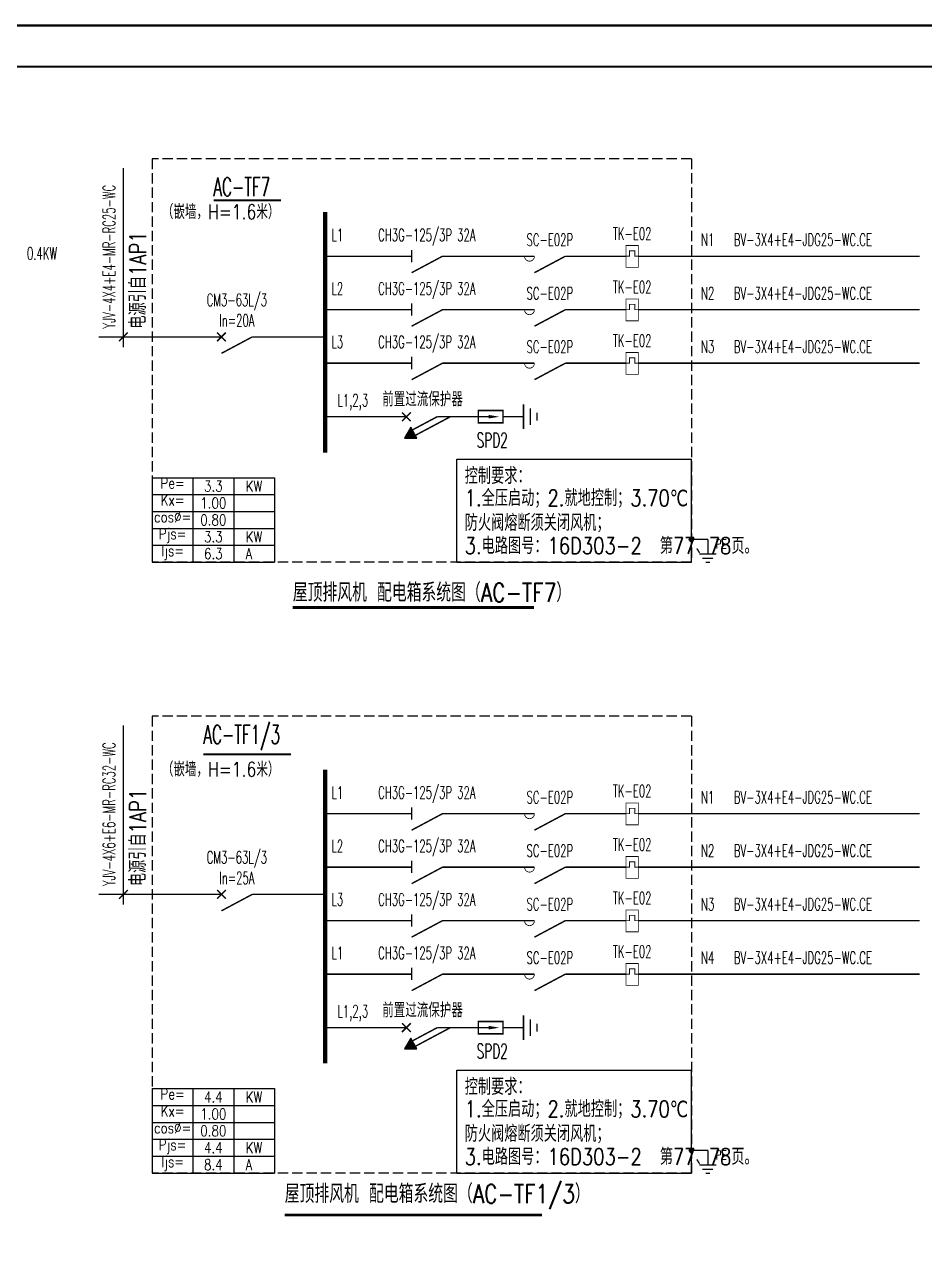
# Model space of a CAD drawing. Extents: x -1396510 to 1250330, y -1892470 to 1623980.
# Drawn here: x -604334 to -582464, y -792810 to -763085 of the extents above; entities that cross this region are included whole.
import ezdxf
from ezdxf.enums import TextEntityAlignment as Align

# ---------------------------------------------------------------- set-up
doc = ezdxf.new("R2010")
doc.units = 0
doc.header["$LTSCALE"] = 1000
doc.header["$MEASUREMENT"] = 0
doc.linetypes.add('DASH', pattern=[0.35, 0.25, -0.1])
doc.layers.get('Defpoints').update_dxf_attribs({"color": 210})
for name, color, linetype in [('0-cxFrame', 155, 'Continuous'), ('TEL_SYMB', 3, 'Continuous'), ('TEL_TEXT', 7, 'Continuous'), ('电气系统图', 7, 'Continuous')]:
    doc.layers.add(name, color=color, linetype=linetype)
doc.layers.add('0-cxText', color=131, linetype='Continuous', lineweight=25)
doc.styles.add('_TEL_DIM', font='SIMPLEX', dxfattribs={"width": 0.8, "height": 3.5, "bigfont": 'HZTXT'})
doc.styles.add('cx_tuming', font='simhei.ttf')
doc.styles.add('cx_tuqian1', font='')
doc.styles.add('黑体', font='simhei.ttf', dxfattribs={"height": 12})
doc.styles.get('cx_tuqian1').set_extended_font_data('SimSun')

# ---------------------------------------------------------------- blocks, each defined once
blk = doc.blocks.new('A$C6D655153')
at = {"layer": '电气系统图'}
h = blk.add_hatch(color=3, dxfattribs=at)
edge = h.paths.add_edge_path()
edge.add_arc((50, 550), 50, 0, 360)
at = {"layer": '电气系统图', "color": 3}
for p, q in [((450, 550), (50, 550)), ((250, 200), (650, 200)), ((325, 100), (575, 100)), ((400, 0), (500, 0))]:
    blk.add_line(p, q, dxfattribs=at)
blk.add_lwpolyline([(450, 550), (450, 200)], dxfattribs=at)
blk.add_circle((50, 550), 50, dxfattribs=at)
at = {"layer": '电气系统图', "color": 3, "style": '_TEL_DIM', "width": 0.7}
blk.add_attdef('PE', text='', height=220, dxfattribs=at).set_placement((707, 441), align=Align.MIDDLE_CENTER)
blk = doc.blocks.new('A$C5A8929A8')
at = {"layer": '电气系统图', "color": 3, "const_width": 35}
for points in [[(1500, 0), (1500, 600)], [(0, 300), (650, 300)], [(1000, 450), (1000, 150), (400, 150), (400, 450), (1000, 450)], [(1000, 300), (1500, 300)], [(1664, 100), (1664, 500)], [(1828, 200), (1828, 400)]]:
    blk.add_lwpolyline(points, dxfattribs=at)
at = {"layer": '电气系统图', "color": 3}
for points in [[(650, 344), (650, 256), (913, 300), (650, 256)], [(650, 256), (913, 300), (650, 344), (650, 256)]]:
    blk.add_solid(points, dxfattribs=at)
blk = doc.blocks.new('A$C04AF44BA')
at = {"layer": '电气系统图'}
h = blk.add_hatch(color=256, dxfattribs=at)
h.dxf.hatch_style = 1
h.paths.add_polyline_path([(-44, -518), (256, -518), (106, -258)])
at = {"layer": '电气系统图', "const_width": 35}
for points in [[(-106, -106), (106, 106)], [(-106, 106), (106, -106)], [(750, 0), (144, -323)], [(1069, 0), (219, -453)]]:
    blk.add_lwpolyline(points, dxfattribs=at)
at = {"layer": '电气系统图'}
blk.add_lwpolyline([(-44, -518), (256, -518), (106, -258)], close=True, dxfattribs=at)
blk = doc.blocks.new('*T253')
at = {"layer": '电气系统图', "color": 0, "linetype": 'ByBlock', "lineweight": -2, "transparency": 16777216}
for p, q in [((0, 0), (2970, 0)), ((0, 0), (0, -2053)), ((990, 0), (990, -2053)), ((1980, 0), (1980, -2053)), ((2970, 0), (2970, -2053)), ((0, -411), (2970, -411)), ((0, -821), (2970, -821)), ((0, -1232), (2970, -1232)), ((0, -1643), (2970, -1643)), ((0, -2053), (2970, -2053))]:
    blk.add_line(p, q, dxfattribs=at)
at = {"layer": '电气系统图', "color": 0, "linetype": 'DASH', "transparency": 16777216, "width": 990, "rotation": 0, "style": '_TEL_DIM'}
for s, insert, char_height, attachment_point in [('Pe=', (495, 0), 264, 2), ('4.4', (1485, -205), 264, 5), ('  KW', (1980, -205), 264, 4), ('Kx=', (495, -411), 264, 2), ('1.00', (1485, -616), 264, 5), ('cos%%C=', (495, -821), 264, 2), ('0.80', (1485, -1027), 264, 5), ('Pjs=', (495, -1232), 264, 2), ('4.4', (1485, -1437), 264, 5), ('  KW', (1980, -1437), 264, 4), ('{\\H0.8571x;Ijs=} ', (495, -1643), 308, 2), ('8.4', (1485, -1848), 264, 5), ('  A', (1980, -1848), 264, 4)]:
    blk.add_mtext(s, dxfattribs=dict(at, insert=insert, char_height=char_height, attachment_point=attachment_point))
blk = doc.blocks.new('*T256')
at = {"layer": '电气系统图', "color": 0, "linetype": 'ByBlock', "lineweight": -2, "transparency": 16777216}
for p, q in [((0, 0), (2970, 0)), ((0, 0), (0, -2053)), ((990, 0), (990, -2053)), ((1980, 0), (1980, -2053)), ((2970, 0), (2970, -2053)), ((0, -411), (2970, -411)), ((0, -821), (2970, -821)), ((0, -1232), (2970, -1232)), ((0, -1643), (2970, -1643)), ((0, -2053), (2970, -2053))]:
    blk.add_line(p, q, dxfattribs=at)
at = {"layer": '电气系统图', "color": 0, "linetype": 'DASH', "transparency": 16777216, "width": 990, "rotation": 0, "style": '_TEL_DIM'}
for s, insert, char_height, attachment_point in [('Pe=', (495, 0), 264, 2), ('3.3', (1485, -205), 264, 5), ('  KW', (1980, -205), 264, 4), ('Kx=', (495, -411), 264, 2), ('1.00', (1485, -616), 264, 5), ('cos%%C=', (495, -821), 264, 2), ('0.80', (1485, -1027), 264, 5), ('Pjs=', (495, -1232), 264, 2), ('3.3', (1485, -1437), 264, 5), ('  KW', (1980, -1437), 264, 4), ('{\\H0.8571x;Ijs=} ', (495, -1643), 308, 2), ('6.3', (1485, -1848), 264, 5), ('  A', (1980, -1848), 264, 4)]:
    blk.add_mtext(s, dxfattribs=dict(at, insert=insert, char_height=char_height, attachment_point=attachment_point))
blk = doc.blocks.new('TK22.A1 L(Dragon)')
at = {"layer": '0-cxFrame', "color": 7, "const_width": 0.5}
blk.add_lwpolyline([(0, 0), (-841, 0), (-841, 594), (0, 594)], close=True, dxfattribs=at)
at = {"layer": '0-cxFrame', "const_width": 0.5}
blk.add_lwpolyline([(-80, 10), (-821, 10), (-821, 584), (-80, 584)], close=True, dxfattribs=at)
at = {"style": '黑体', "flags": 4}
blk.add_attdef('图幅', text='', height=3.3, dxfattribs=at).set_placement((-40, 3), align=Align.RIGHT)
at = {"layer": '0-cxText', "flags": 4}
for tag, height, style, p in [('建设单位', 3.5, 'cx_tuming', (-45, 240)), ('项目名称', 3.5, 'cx_tuming', (-45, 210)), ('子项名称', 3.5, 'cx_tuming', (-45, 180)), ('工程编号', 3.3, 'cx_tuqian1', (-35, 165)), ('图名1', 3.5, 'cx_tuming', (-45, 87)), ('图名2', 3.5, 'cx_tuming', (-45, 79)), ('图名3', 3.5, 'cx_tuming', (-45, 71)), ('出图日期', 3.3, 'cx_tuqian1', (-39, 60)), ('专业', 3.3, 'cx_tuqian1', (-55, 52)), ('图号', 3.3, 'cx_tuqian1', (-55, 44)), ('版次', 3.3, 'cx_tuqian1', (-20, 44))]:
    blk.add_attdef(tag, text='', height=height, dxfattribs=dict(at, style=style)).set_placement(p, align=Align.MIDDLE)
at = {"layer": 'Defpoints', "color": 6, "flags": 4}
for tag, height, style, p in [('tufu', 3.3, '黑体', (-12, 12)), ('dwfname', 4, 'cx_tuqian1', (-80, 3))]:
    blk.add_attdef(tag, text='', height=height, dxfattribs=dict(at, style=style)).set_placement(p, align=Align.RIGHT)

msp = doc.modelspace()

# ---------------------------------------------------------------- linework, layer by layer
at = {"layer": 'TEL_SYMB'}
for points, const_width in [([(-599740.9, -767361), (-598098.4, -767361)], 52.5), ([(-597814.1, -777255.3), (-591952.8, -777255.3)], 70), ([(-599985.2, -780823.5), (-597854.1, -780823.5)], 52.5), ([(-598009.5, -792017.8), (-591757.4, -792017.8)], 70)]:
    msp.add_lwpolyline(points, dxfattribs=dict(at, const_width=const_width))
at = {"layer": '电气系统图'}
for p, q in [((-601930, -770928.2), (-601930, -766573.8)), ((-601930, -784476.4), (-601930, -780122))]:
    msp.add_line(p, q, dxfattribs=at)
at = {"layer": '电气系统图', "color": 1, "linetype": 'DASH'}
for p, q in [((-601230, -766350.4), (-601230, -776153.2)), ((-588130, -766350.4), (-601230, -766350.4)), ((-588130, -766350.4), (-588130, -776153.2)), ((-588130, -776153.2), (-601230, -776153.2)), ((-601230, -779898.6), (-601230, -791001.4)), ((-588130, -779898.6), (-601230, -779898.6)), ((-588130, -779898.6), (-588130, -791001.4)), ((-588130, -791001.4), (-601230, -791001.4))]:
    msp.add_line(p, q, dxfattribs=at)
at = {"layer": '电气系统图', "color": 6}
for p, q in [((-593830, -773653.2), (-588130, -773653.2)), ((-593830, -776153.2), (-593830, -773653.2)), ((-588130, -776153.2), (-588130, -773653.2)), ((-593830, -776153.2), (-588130, -776153.2)), ((-593830, -788501.4), (-588130, -788501.4)), ((-593830, -791001.4), (-593830, -788501.4)), ((-588130, -791001.4), (-588130, -788501.4)), ((-593830, -791001.4), (-588130, -791001.4))]:
    msp.add_line(p, q, dxfattribs=at)
at = {"layer": '电气系统图'}
for points, const_width in [([(-597030, -773488.5), (-597030, -767645.1)], 105), ([(-594926.8, -768862.6), (-594926.8, -768562.6)], 35), ([(-589417.6, -768458), (-589417.6, -768988), (-589717.6, -768988), (-589717.6, -768458), (-589417.6, -768458)], 20), ([(-589417.6, -768718), (-589501.9, -768718), (-589501.9, -768586.8), (-589633.2, -768586.8), (-589633.2, -768718), (-589717.6, -768718)], 20), ([(-597030, -768718), (-594926.8, -768718)], 35), ([(-594176.8, -768718), (-594926.8, -769118)], 35), ([(-594176.8, -768718), (-592476.8, -768718)], 35), ([(-593392.6, -768718), (-591942.6, -768718)], 35), ([(-591192.6, -768718), (-591942.6, -769118)], 35), ([(-591192.6, -768718), (-589717.6, -768718)], 35), ([(-589417.6, -768718), (-582579.3, -768718)], 35), ([(-594926.8, -770162.6), (-594926.8, -769862.6)], 35), ([(-589417.6, -769758), (-589417.6, -770288), (-589717.6, -770288), (-589717.6, -769758), (-589417.6, -769758)], 20), ([(-589417.6, -770018), (-589501.9, -770018), (-589501.9, -769886.8), (-589633.2, -769886.8), (-589633.2, -770018), (-589717.6, -770018)], 20), ([(-597030, -770018), (-594926.8, -770018)], 35), ([(-594176.8, -770018), (-594926.8, -770418)], 35), ([(-594176.8, -770018), (-592476.8, -770018)], 35), ([(-593392.6, -770018), (-591942.6, -770018)], 35), ([(-591192.6, -770018), (-591942.6, -770418)], 35), ([(-591192.6, -770018), (-589717.6, -770018)], 35), ([(-589417.6, -770018), (-582579.3, -770018)], 35), ([(-602530, -770678.2), (-599548.1, -770678.2)], 35), ([(-602036.1, -770784.3), (-601824, -770572.2)], 35), ([(-599654.2, -770784.3), (-599442, -770572.2)], 35), ([(-599654.2, -770572.2), (-599442, -770784.3)], 35), ([(-598798.1, -770678.2), (-599548.1, -771078.2)], 35), ([(-598798.1, -770678.2), (-597030, -770678.2)], 35), ([(-589417.6, -771058), (-589417.6, -771588), (-589717.6, -771588), (-589717.6, -771058), (-589417.6, -771058)], 20), ([(-597030, -771318), (-594926.8, -771318)], 35), ([(-594926.8, -771462.6), (-594926.8, -771162.6)], 35), ([(-594176.8, -771318), (-594926.8, -771718)], 35), ([(-594176.8, -771318), (-592476.8, -771318)], 35), ([(-593392.6, -771318), (-591942.6, -771318)], 35), ([(-591192.6, -771318), (-591942.6, -771718)], 35), ([(-591192.6, -771318), (-589717.6, -771318)], 35), ([(-589417.6, -771318), (-589501.9, -771318), (-589501.9, -771186.8), (-589633.2, -771186.8), (-589633.2, -771318), (-589717.6, -771318)], 20), ([(-589417.6, -771318), (-582579.3, -771318)], 35), ([(-597030, -772618), (-595055, -772618)], 35), ([(-594305, -772618), (-593708.1, -772618)], 35), ([(-597030, -788336.7), (-597030, -781193.3)], 105), ([(-589417.6, -782006.2), (-589417.6, -782536.2), (-589717.6, -782536.2), (-589717.6, -782006.2), (-589417.6, -782006.2)], 20), ([(-597030, -782266.2), (-594926.8, -782266.2)], 35), ([(-594926.8, -782410.8), (-594926.8, -782110.8)], 35), ([(-594176.8, -782266.2), (-594926.8, -782666.2)], 35), ([(-594176.8, -782266.2), (-592476.8, -782266.2)], 35), ([(-593392.6, -782266.2), (-591942.6, -782266.2)], 35), ([(-591192.6, -782266.2), (-591942.6, -782666.2)], 35), ([(-591192.6, -782266.2), (-589717.6, -782266.2)], 35), ([(-589417.6, -782266.2), (-589501.9, -782266.2), (-589501.9, -782135), (-589633.2, -782135), (-589633.2, -782266.2), (-589717.6, -782266.2)], 20), ([(-589417.6, -782266.2), (-582579.3, -782266.2)], 35), ([(-597030, -783566.2), (-594926.8, -783566.2)], 35), ([(-594926.8, -783710.8), (-594926.8, -783410.8)], 35), ([(-594176.8, -783566.2), (-594926.8, -783966.2)], 35), ([(-594176.8, -783566.2), (-592476.8, -783566.2)], 35), ([(-593392.6, -783566.2), (-591942.6, -783566.2)], 35), ([(-591192.6, -783566.2), (-591942.6, -783966.2)], 35), ([(-591192.6, -783566.2), (-589717.6, -783566.2)], 35), ([(-589417.6, -783306.2), (-589417.6, -783836.2), (-589717.6, -783836.2), (-589717.6, -783306.2), (-589417.6, -783306.2)], 20), ([(-589417.6, -783566.2), (-589501.9, -783566.2), (-589501.9, -783435), (-589633.2, -783435), (-589633.2, -783566.2), (-589717.6, -783566.2)], 20), ([(-589417.6, -783566.2), (-582579.3, -783566.2)], 35), ([(-602036.1, -784332.5), (-601824, -784120.4)], 35), ([(-599654.2, -784332.5), (-599442, -784120.4)], 35), ([(-599654.2, -784120.4), (-599442, -784332.5)], 35), ([(-602530, -784226.4), (-599548.1, -784226.4)], 35), ([(-598798.1, -784226.4), (-599548.1, -784626.4)], 35), ([(-598798.1, -784226.4), (-597030, -784226.4)], 35), ([(-594926.8, -785010.8), (-594926.8, -784710.8)], 35), ([(-589417.6, -784606.2), (-589417.6, -785136.2), (-589717.6, -785136.2), (-589717.6, -784606.2), (-589417.6, -784606.2)], 20), ([(-589417.6, -784866.2), (-589501.9, -784866.2), (-589501.9, -784735), (-589633.2, -784735), (-589633.2, -784866.2), (-589717.6, -784866.2)], 20), ([(-597030, -784866.2), (-594926.8, -784866.2)], 35), ([(-594176.8, -784866.2), (-594926.8, -785266.2)], 35), ([(-594176.8, -784866.2), (-592476.8, -784866.2)], 35), ([(-593392.6, -784866.2), (-591942.6, -784866.2)], 35), ([(-591192.6, -784866.2), (-591942.6, -785266.2)], 35), ([(-591192.6, -784866.2), (-589717.6, -784866.2)], 35), ([(-589417.6, -784866.2), (-582579.3, -784866.2)], 35), ([(-589417.6, -785906.2), (-589417.6, -786436.2), (-589717.6, -786436.2), (-589717.6, -785906.2), (-589417.6, -785906.2)], 20), ([(-597030, -786166.2), (-594926.8, -786166.2)], 35), ([(-594926.8, -786310.8), (-594926.8, -786010.8)], 35), ([(-594176.8, -786166.2), (-594926.8, -786566.2)], 35), ([(-594176.8, -786166.2), (-592476.8, -786166.2)], 35), ([(-593392.6, -786166.2), (-591942.6, -786166.2)], 35), ([(-591192.6, -786166.2), (-591942.6, -786566.2)], 35), ([(-591192.6, -786166.2), (-589717.6, -786166.2)], 35), ([(-589417.6, -786166.2), (-589501.9, -786166.2), (-589501.9, -786035), (-589633.2, -786035), (-589633.2, -786166.2), (-589717.6, -786166.2)], 20), ([(-589417.6, -786166.2), (-582579.3, -786166.2)], 35), ([(-597030, -787466.2), (-595055, -787466.2)], 35), ([(-594305, -787466.2), (-593708.1, -787466.2)], 35)]:
    msp.add_lwpolyline(points, dxfattribs=dict(at, const_width=const_width))
at = {"layer": '电气系统图', "const_width": 20}
for points in [[(-592182.6, -768718, 1), (-591942.6, -768718)], [(-592182.6, -770018, 1), (-591942.6, -770018)], [(-592182.6, -771318, 1), (-591942.6, -771318)], [(-592182.6, -782266.2, 1), (-591942.6, -782266.2)], [(-592182.6, -783566.2, 1), (-591942.6, -783566.2)], [(-592182.6, -784866.2, 1), (-591942.6, -784866.2)], [(-592182.6, -786166.2, 1), (-591942.6, -786166.2)]]:
    msp.add_lwpolyline(points, format="xyb", dxfattribs=at)

# ---------------------------------------------------------------- block references
for name, p in [('*T256', (-601230, -774099.9)), ('*T253', (-601230, -788948.1))]:
    msp.add_blockref(name, p)
at = {"layer": '0-cxFrame', "xscale": 100, "yscale": 100, "zscale": 100}
msp.add_blockref('TK22.A1 L(Dragon)', (-571400, -822510), dxfattribs=at)
at = {"layer": '电气系统图'}
for name, p in [('A$C04AF44BA', (-595055, -772618)), ('A$C5A8929A8', (-593708.1, -772918)), ('A$C04AF44BA', (-595055, -787466.2)), ('A$C5A8929A8', (-593708.1, -787766.2))]:
    msp.add_blockref(name, p, dxfattribs=at)
ref = msp.add_blockref('A$C6D655153', (-588180, -776153.2), dxfattribs=at)
ref.add_attrib('PE', 'PE', dxfattribs={"color": 3, "height": 220, "style": '_TEL_DIM', "width": 0.7}).set_placement((-587405.3, -775712.7), align=Align.MIDDLE_CENTER)
ref = msp.add_blockref('A$C6D655153', (-588180, -791001.4), dxfattribs=at)
ref.add_attrib('PE', 'PE', dxfattribs={"color": 3, "height": 220, "style": '_TEL_DIM', "width": 0.7}).set_placement((-587405.3, -790560.9), align=Align.MIDDLE_CENTER)

# ---------------------------------------------------------------- texts
at = {"layer": 'TEL_SYMB', "color": 7, "style": '_TEL_DIM'}
for s, width, p in [('AC-TF7', 0.6, (-599740.9, -767256)), ('屋顶排风机 配电箱系统图（AC-TF7）', 0.8, (-597814.1, -777115.3)), ('AC-TF1/3', 0.6, (-599985.2, -780568.5)), ('屋顶排风机 配电箱系统图（AC-TF1/3）', 0.8, (-598009.5, -791727.8))]:
    msp.add_text(s, height=450, dxfattribs=dict(at, width=width)).set_placement(p)
at = {"layer": 'TEL_TEXT', "style": '_TEL_DIM', "width": 0.8}
for p in [(-600995.1, -767814), (-600995.1, -781362.2)]:
    msp.add_text('（嵌墙，H=1.6米）', height=350, dxfattribs=at).set_placement(p)
at = {"layer": '电气系统图', "style": '_TEL_DIM'}
for s, height, width, p in [('YJV-4X4+E4-MR-RC25-WC', 300, 0.6, (-602130, -770478.2)), ('电源引自1AP1', 400, 0.8, (-601380, -770478.2)), ('YJV-4X6+E6-MR-RC32-WC', 300, 0.6, (-602130, -784026.4)), ('电源引自1AP1', 400, 0.8, (-601380, -784026.4))]:
    msp.add_text(s, height=height, rotation=90, dxfattribs=dict(at, width=width)).set_placement(p)
for s, height, width, p in [('L1', 300, 0.6, (-596874.2, -768353.3)), ('N1', 300, 0.6, (-587894.1, -768468)), ('BV-3X4+E4-JDG25-WC.CE', 300, 0.6, (-587096.5, -768468)), ('0.4KW', 300, 0.6, (-604273.6, -768801)), ('L2', 300, 0.6, (-596874.2, -769653.8)), ('N2', 300, 0.6, (-587894.1, -769768)), ('BV-3X4+E4-JDG25-WC.CE', 300, 0.6, (-587096.5, -769768)), ('L3', 300, 0.6, (-596874.2, -770953.3)), ('N3', 300, 0.6, (-587894.1, -771068)), ('BV-3X4+E4-JDG25-WC.CE', 300, 0.6, (-587096.5, -771068)), ('L1,2,3', 300, 0.6, (-596730, -772368)), ('前置过流保护器', 350, 0.8, (-595641.3, -772368)), ('SPD2', 360, 0.6, (-593349, -773368)), ('控制要求：', 400, 0.8, (-593636.4, -774253.2)), ('1.全压启动；2.就地控制；3.70℃', 400, 0.8, (-593636.4, -774793.4)), ('防火阀熔断须关闭风机；', 400, 0.8, (-593636.4, -775393.4)), ('3.电路图号：16D303-2  第77、78页。', 400, 0.8, (-593636.4, -775953.2)), ('L1', 300, 0.6, (-596874.2, -781901.5)), ('N1', 300, 0.6, (-587894.1, -782016.2)), ('BV-3X4+E4-JDG25-WC.CE', 300, 0.6, (-587096.5, -782016.2)), ('L2', 300, 0.6, (-596874.1, -783202)), ('N2', 300, 0.6, (-587894.1, -783316.2)), ('BV-3X4+E4-JDG25-WC.CE', 300, 0.6, (-587096.5, -783316.2)), ('L3', 300, 0.6, (-596874.1, -784501.5)), ('N3', 300, 0.6, (-587894.1, -784616.2)), ('BV-3X4+E4-JDG25-WC.CE', 300, 0.6, (-587096.5, -784616.2)), ('L1', 300, 0.6, (-596874.2, -785801.5)), ('N4', 300, 0.6, (-587894.1, -785916.2)), ('BV-3X4+E4-JDG25-WC.CE', 300, 0.6, (-587096.5, -785916.2)), ('L1,2,3', 300, 0.6, (-596730, -787216.2)), ('前置过流保护器', 350, 0.8, (-595641.3, -787216.2)), ('SPD2', 360, 0.6, (-593349, -788216.2)), ('控制要求：', 400, 0.8, (-593636.4, -789101.4)), ('1.全压启动；2.就地控制；3.70℃', 400, 0.8, (-593636.4, -789641.6)), ('防火阀熔断须关闭风机；', 400, 0.8, (-593636.4, -790241.6)), ('3.电路图号：16D303-2  第77、78页。', 400, 0.8, (-593636.4, -790801.4))]:
    msp.add_text(s, height=height, dxfattribs=dict(at, width=width)).set_placement(p)
at = {"layer": '电气系统图', "style": '_TEL_DIM', "width": 0.6}
for s, p in [('CH3G-125/3P 32A', (-594557.5, -768353.5)), ('TK-E02', (-589567.6, -768318)), ('SC-E02P', (-591567.6, -768468)), ('CM3-63L/3', (-599173.1, -769928.2)), ('CH3G-125/3P 32A', (-594557.5, -769653.5)), ('SC-E02P', (-591567.6, -769768)), ('TK-E02', (-589567.6, -769618)), ('In=20A', (-599173.1, -770428.2)), ('CH3G-125/3P 32A', (-594557.5, -770953.5)), ('SC-E02P', (-591567.6, -771068)), ('TK-E02', (-589567.6, -770918)), ('CH3G-125/3P 32A', (-594557.5, -781901.7)), ('SC-E02P', (-591567.6, -782016.2)), ('TK-E02', (-589567.6, -781866.2)), ('CH3G-125/3P 32A', (-594557.5, -783201.7)), ('TK-E02', (-589567.6, -783166.2)), ('CM3-63L/3', (-599173.1, -783476.4)), ('SC-E02P', (-591567.6, -783316.2)), ('In=25A', (-599173.1, -783976.4)), ('CH3G-125/3P 32A', (-594557.5, -784501.7)), ('SC-E02P', (-591567.6, -784616.2)), ('TK-E02', (-589567.6, -784466.2)), ('CH3G-125/3P 32A', (-594557.5, -785801.7)), ('SC-E02P', (-591567.6, -785916.2)), ('TK-E02', (-589567.6, -785766.2))]:
    msp.add_text(s, height=300, dxfattribs=at).set_placement(p, align=Align.CENTER)

doc.saveas('drawing.dxf')
